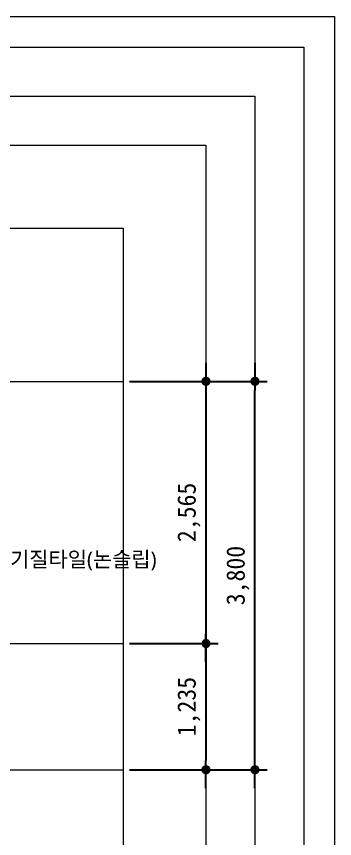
# Model space of a CAD drawing. Header units: millimetres. Extents: x -423835 to -174325, y -1379898 to -1311126.
# Drawn here: x -359462 to -356344, y -1373885 to -1365842 of the extents above; entities that cross this region are included whole.
import ezdxf
from ezdxf.enums import TextEntityAlignment as Align

# ---------------------------------------------------------------- set-up
doc = ezdxf.new("R2010")
doc.units = ezdxf.units.MM
doc.header["$LTSCALE"] = 100
doc.header["$MEASUREMENT"] = 0
doc.header["$PDSIZE"] = -10
doc.linetypes.add('CEN', pattern=[62, 60, -1, 0, -1])
doc.layers.get('0').update_dxf_attribs({"linetype": 'CONTINUOUS'})
doc.layers.get('Defpoints').update_dxf_attribs({"color": 153, "linetype": 'CONTINUOUS'})
doc.layers.add('A-AXIS-LINE', color=1, linetype='CEN', lineweight=15)
doc.layers.add('A-MKXS-TEXT1', color=3, linetype='CONTINUOUS', lineweight=25)
doc.layers.add('A-DIMS', color=7, linetype='CONTINUOUS')
doc.layers.add('A-XXXX-NPLT', color=144, linetype='CONTINUOUS', lineweight=0, plot=False)
doc.styles.add('HY울릉도L', font='')
doc.styles.add('돋움체', font='')
doc.styles.add('맑은고딕', font='malgun.ttf')
doc.styles.get('HY울릉도L').set_extended_font_data('HYwulM')
doc.styles.get('돋움체').set_extended_font_data('DotumChe')
doc.dimstyles.new('CDIM', dxfattribs={"dimtxt": 3, "dimasz": 1.5, "dimexe": 2, "dimexo": 1, "dimgap": 1, "dimtad": 1, "dimdec": 0, "dimrnd": 0.5, "dimzin": 0, "dimdsep": 32, "dimlunit": 6, "dimtxsty": 'HY울릉도L', "dimblk1": '_CIDOT', "dimblk2": '_CIDOT', "dimsah": 1, "dimcen": 5.5, "dimclrd": 2, "dimclre": 2, "dimclrt": 7, "dimadec": 0, "dimazin": 0, "dimtfac": 1, "dimtdec": 0, "dimtix": 1, "dimtmove": 2, "dimatfit": 1, "dimldrblk": '_CIDOT', "dimfxl": 1, "dimtolj": 1, "dimtzin": 0, "dimlwd": -1, "dimarcsym": 0})

# ---------------------------------------------------------------- blocks, each defined once
blk = doc.blocks.new('_CIDOT')
at = {"color": 0, "linetype": 'ByBlock'}
blk.add_line((2, 0), (-1, 0), dxfattribs=at)
at = {"color": 0, "linetype": 'ByBlock', "const_width": 0.5}
blk.add_lwpolyline([(-0.25, 0, 1), (0.25, 0, 1)], format="xyb", close=True, dxfattribs=at)
blk = doc.blocks.new('*D491')
at = {"layer": 'A-DIMS', "lineweight": -2, "transparency": 16777216}
for p, q in [((-358354.2, -1369411.9), (-357004.2, -1369411.9)), ((-358354.2, -1373211.9), (-357004.2, -1373211.9))]:
    blk.add_line(p, q, dxfattribs=at)
at = {"layer": 'A-DIMS', "transparency": 16777216}
blk.add_line((-357124.2, -1373121.9), (-357124.2, -1369501.9), dxfattribs=at)
at = {"layer": 'Defpoints', "color": 0, "transparency": 16777216}
for p in [(-358414.2, -1369411.9), (-357124.2, -1369411.9), (-358414.2, -1373211.9)]:
    blk.add_point(p, dxfattribs=at)
at = {"layer": 'A-DIMS', "transparency": 16777216, "xscale": 90, "yscale": 90, "zscale": 90}
for p, rotation in [((-357124.2, -1369411.9), 90), ((-357124.2, -1373211.9), 270)]:
    blk.add_blockref('_CIDOT', p, dxfattribs=dict(at, rotation=rotation))
at = {"layer": 'A-DIMS', "color": 3, "transparency": 16777216, "insert": (-357291.3, -1371311.9), "char_height": 180, "attachment_point": 5, "rotation": 90, "style": '돋움체'}
blk.add_mtext('\\A1;3,800', dxfattribs=at)
blk = doc.blocks.new('*D492')
at = {"layer": 'A-DIMS', "lineweight": -2, "transparency": 16777216}
for p, q in [((-358354.2, -1369411.9), (-357484.2, -1369411.9)), ((-358354.2, -1371976.9), (-357484.2, -1371976.9))]:
    blk.add_line(p, q, dxfattribs=at)
at = {"layer": 'A-DIMS', "transparency": 16777216}
blk.add_line((-357604.2, -1369501.9), (-357604.2, -1371886.9), dxfattribs=at)
at = {"layer": 'Defpoints', "color": 0, "transparency": 16777216}
for p in [(-358414.2, -1369411.9), (-358414.2, -1371976.9), (-357604.2, -1371976.9)]:
    blk.add_point(p, dxfattribs=at)
at = {"layer": 'A-DIMS', "transparency": 16777216, "xscale": 90, "yscale": 90, "zscale": 90}
for p, rotation in [((-357604.2, -1369411.9), 90), ((-357604.2, -1371976.9), 270)]:
    blk.add_blockref('_CIDOT', p, dxfattribs=dict(at, rotation=rotation))
at = {"layer": 'A-DIMS', "color": 3, "transparency": 16777216, "insert": (-357771.3, -1370694.4), "char_height": 180, "attachment_point": 5, "rotation": 90, "style": '돋움체'}
blk.add_mtext('\\A1;2,565', dxfattribs=at)
blk = doc.blocks.new('*D493')
at = {"layer": 'A-DIMS', "lineweight": -2, "transparency": 16777216}
for p, q in [((-358354.2, -1371976.9), (-357484.2, -1371976.9)), ((-358354.2, -1373211.9), (-357484.2, -1373211.9))]:
    blk.add_line(p, q, dxfattribs=at)
at = {"layer": 'A-DIMS', "transparency": 16777216}
blk.add_line((-357604.2, -1372066.9), (-357604.2, -1373121.9), dxfattribs=at)
at = {"layer": 'Defpoints', "color": 0, "transparency": 16777216}
for p in [(-358414.2, -1371976.9), (-358414.2, -1373211.9), (-357604.2, -1373211.9)]:
    blk.add_point(p, dxfattribs=at)
at = {"layer": 'A-DIMS', "transparency": 16777216, "xscale": 90, "yscale": 90, "zscale": 90}
for p, rotation in [((-357604.2, -1371976.9), 90), ((-357604.2, -1373211.9), 270)]:
    blk.add_blockref('_CIDOT', p, dxfattribs=dict(at, rotation=rotation))
at = {"layer": 'A-DIMS', "color": 3, "transparency": 16777216, "insert": (-357771.3, -1372594.4), "char_height": 180, "attachment_point": 5, "rotation": 90, "style": '돋움체'}
blk.add_mtext('\\A1;1,235', dxfattribs=at)

msp = doc.modelspace()

# ---------------------------------------------------------------- linework, layer by layer
at = {"layer": 'A-AXIS-LINE', "ltscale": 50}
for points in [[(-366414.2, -1369411.9), (-358414.2, -1369411.9)], [(-360894.2, -1371976.9), (-358414.2, -1371976.9)], [(-366414.2, -1373211.9), (-358414.2, -1373211.9)]]:
    msp.add_lwpolyline(points, dxfattribs=at)
at = {"layer": 'A-XXXX-NPLT'}
for points in [[(-356344.2, -1376781.9), (-368484.2, -1376781.9), (-368484.2, -1365841.9), (-356344.2, -1365841.9)], [(-356644.2, -1376481.9), (-368184.2, -1376481.9), (-368184.2, -1366141.9), (-356644.2, -1366141.9)], [(-357124.2, -1376001.9), (-367704.2, -1376001.9), (-367704.2, -1366621.9), (-357124.2, -1366621.9)], [(-357604.2, -1375521.9), (-367224.2, -1375521.9), (-367224.2, -1367101.9), (-357604.2, -1367101.9)], [(-358414.2, -1374711.9), (-366414.2, -1374711.9), (-366414.2, -1367911.9), (-358414.2, -1367911.9)]]:
    msp.add_lwpolyline(points, close=True, dxfattribs=at)

# ---------------------------------------------------------------- texts
at = {"layer": 'A-MKXS-TEXT1', "style": '맑은고딕'}
msp.add_text('THK10 자기질타일(논슬립)', height=150, dxfattribs=at).set_placement((-360360.4, -1371153.7), align=Align.MIDDLE_LEFT)

# ---------------------------------------------------------------- dimensions: what is measured, and where the dimension line sits
at = {"layer": 'A-DIMS'}
for base, p1, p2, picture, middle in [((-357124.2, -1369411.9), (-358414.2, -1373211.9), (-358414.2, -1369411.9), '*D491', (-357291.3, -1371311.9)), ((-357604.2, -1371976.9), (-358414.2, -1369411.9), (-358414.2, -1371976.9), '*D492', (-357771.3, -1370694.4)), ((-357604.2, -1373211.9), (-358414.2, -1371976.9), (-358414.2, -1373211.9), '*D493', (-357771.3, -1372594.4))]:
    dim = msp.add_linear_dim(base=base, p1=p1, p2=p2, angle=90, dimstyle='CDIM', override={"dimscale": 60, "dimtxsty": '돋움체', "dimclrd": 256, "dimclre": 256, "dimclrt": 3}, dxfattribs=at)
    dim.commit()
    dim.dimension.update_dxf_attribs({"geometry": picture, "text_midpoint": middle})

doc.saveas('drawing.dxf')
